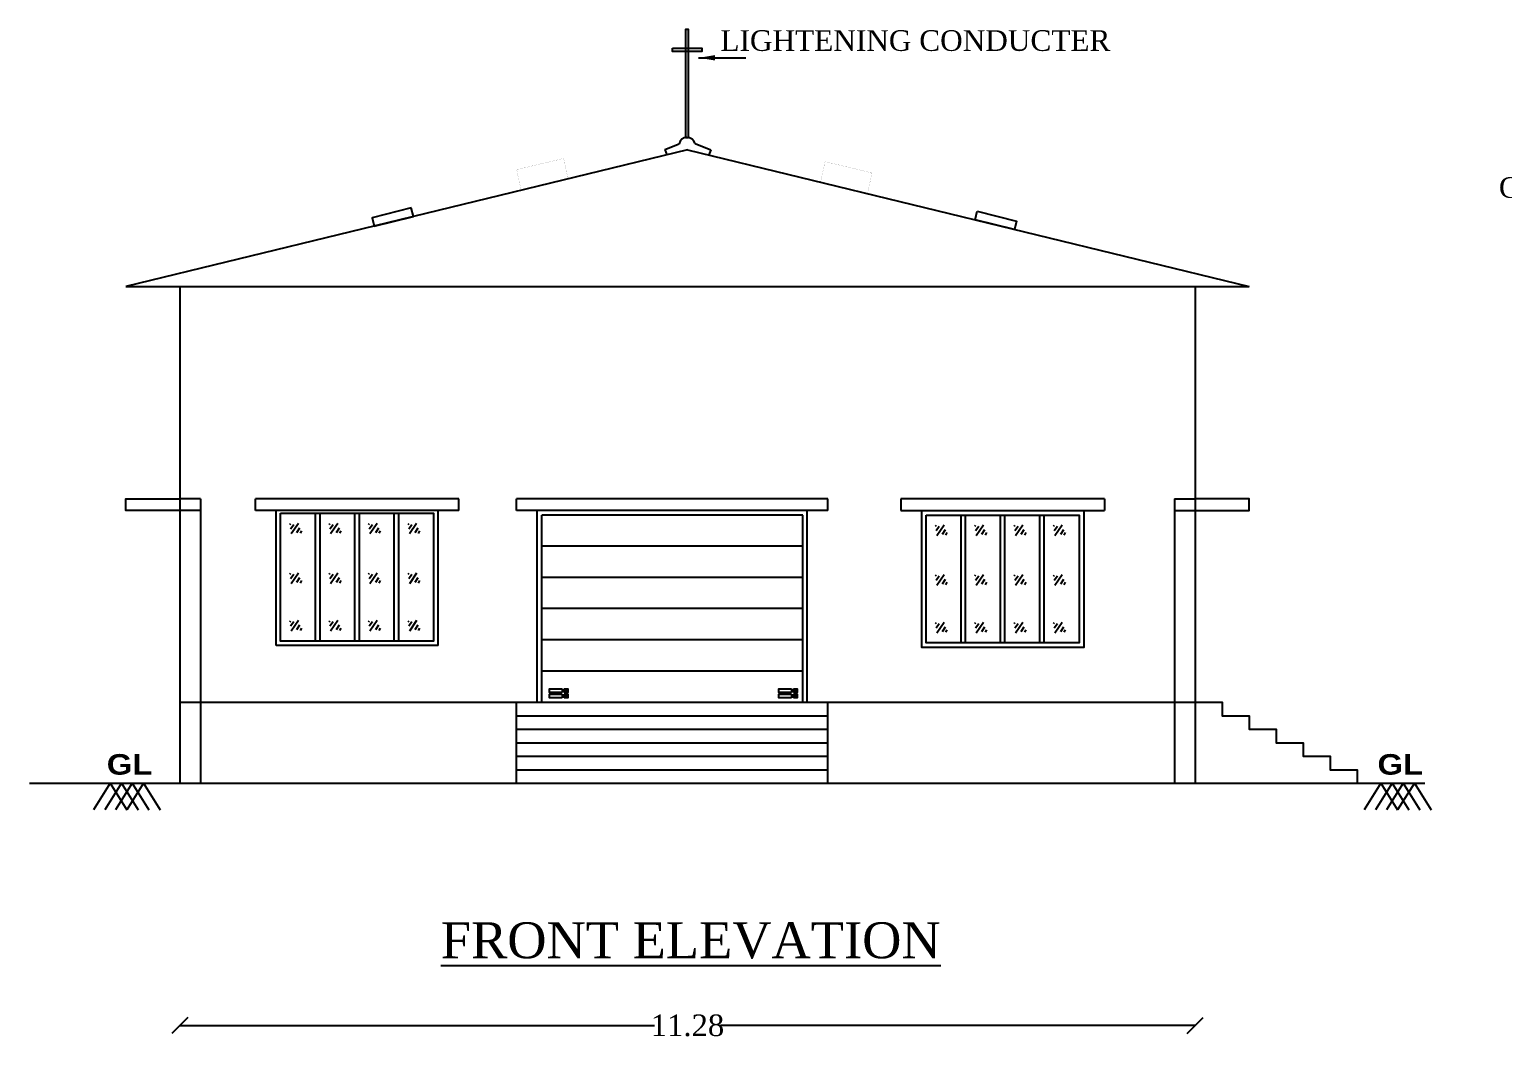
# Model space of a CAD drawing. Header units: metres. Extents: x 10791 to 12491, y -3081 to -2476.
# Drawn here: x 12423.12 to 12439.5, y -3058.05 to -3046.79 of the extents above; entities that cross this region are included whole.
import ezdxf
from ezdxf.enums import TextEntityAlignment as Align

# ---------------------------------------------------------------- set-up
doc = ezdxf.new("R2010")
doc.units = ezdxf.units.M
doc.header["$LTSCALE"] = 0.5
doc.header["$MEASUREMENT"] = 0
doc.header["$PDMODE"] = 35
doc.styles.get("Standard").update_dxf_attribs({"font": ''})
doc.styles.add('STYLE2', font='times.ttf')
doc.styles.get('Standard').set_extended_font_data('Arial Black')
doc.dimstyles.get("Standard").update_dxf_attribs({"dimtxt": 0.23, "dimasz": 0.18, "dimexe": 0.18, "dimexo": 0.0625, "dimgap": 0.09, "dimtad": 0, "dimtih": 1, "dimtoh": 1, "dimzin": 0, "dimdsep": 46, "dimtxsty": 'Standard', "dimblk": 'OBLIQUE', "dimcen": 0.09, "dimse1": 1, "dimse2": 1, "dimclrd": 1, "dimclrt": 3, "dimadec": 0, "dimazin": 0, "dimtfac": 1, "dimtofl": 0, "dimtmove": 0, "dimatfit": 3, "dimfxl": 0, "dimtolj": 1, "dimtzin": 0, "dimarcsym": 0})

# ---------------------------------------------------------------- blocks, each defined once
blk = doc.blocks.new('_Oblique')
at = {"color": 0, "linetype": 'ByBlock', "lineweight": -2}
blk.add_line((-0.5, -0.5), (0.5, 0.5), dxfattribs=at)
blk = doc.blocks.new('*D68')
at = {"color": 1, "lineweight": -2, "ltscale": 2}
for p, q in [((12424.789, -3057.861), (12430.061, -3057.861)), ((12436.069, -3057.861), (12430.797, -3057.861))]:
    blk.add_line(p, q, dxfattribs=at)
at = {"layer": 'Defpoints', "color": 0, "lineweight": 25, "ltscale": 2}
for p in [(12436.069, -3057.861), (12424.789, -3060.408), (12436.069, -3060.408)]:
    blk.add_point(p, dxfattribs=at)
at = {"color": 1, "lineweight": -2, "ltscale": 2, "xscale": 0.18, "yscale": 0.18, "zscale": 0.18, "rotation": 180}
blk.add_blockref('_Oblique', (12424.789, -3057.861), dxfattribs=at)
at = {"color": 1, "lineweight": -2, "ltscale": 2, "xscale": 0.18, "yscale": 0.18, "zscale": 0.18}
blk.add_blockref('_Oblique', (12436.069, -3057.861), dxfattribs=at)
at = {"color": 3, "lineweight": 25, "ltscale": 2, "insert": (12430.429, -3057.861), "char_height": 0.24, "attachment_point": 5, "style": 'STYLE2'}
blk.add_mtext('\\A1;11.28', dxfattribs=at)

msp = doc.modelspace()

# ---------------------------------------------------------------- hatches: boundary and pattern name
at = {"lineweight": 25, "ltscale": 2}
h = msp.add_hatch(dxfattribs=at)
h.set_pattern_fill('ANSI33', color=256, scale=2, angle=45, style=0)
h.set_pattern_definition([(90, (-9.2724, 49.76154), (-0.5, 1e-16), []), (90, (-9.0224, 50.01154), (-0.5, 1e-16), [0.25, -0.125])])
edge = h.paths.add_edge_path()
edge.add_line((12430.429, -3048.128), (12424.189, -3049.648))
edge = h.paths.add_edge_path()
edge.add_line((12430.429, -3048.128), (12436.669, -3049.648))
edge = h.paths.add_edge_path()
edge.add_line((12424.189, -3049.648), (12436.669, -3049.648))

# ---------------------------------------------------------------- linework, layer by layer
at = {"color": 1, "lineweight": 25, "ltscale": 2}
for p, q in [((12430.429, -3048.128), (12424.189, -3049.648)), ((12430.429, -3048.128), (12436.669, -3049.648)), ((12424.189, -3049.648), (12424.789, -3049.648)), ((12424.189, -3049.648), (12436.669, -3049.648)), ((12436.069, -3049.648), (12436.669, -3049.648)), ((12424.789, -3054.268), (12436.069, -3054.268)), ((12429.1, -3054.119), (12429.057, -3054.161)), ((12429.057, -3054.119), (12429.1, -3054.161)), ((12429.1, -3054.178), (12429.057, -3054.219)), ((12429.057, -3054.178), (12429.1, -3054.219)), ((12431.649, -3054.119), (12431.606, -3054.161)), ((12431.606, -3054.119), (12431.649, -3054.161)), ((12431.649, -3054.178), (12431.606, -3054.219)), ((12431.606, -3054.178), (12431.649, -3054.219)), ((12423.118, -3055.168), (12438.623, -3055.168))]:
    msp.add_line(p, q, dxfattribs=at)
at = {"lineweight": 25}
for p, q in [((12430.176, -3048.126), (12430.335, -3048.062)), ((12430.513, -3048.059), (12430.689, -3048.128))]:
    msp.add_line(p, q, dxfattribs=at)
at = {"lineweight": 25, "ltscale": 2}
for p, q in [((12430.176, -3048.126), (12430.2, -3048.184)), ((12430.689, -3048.128), (12430.666, -3048.186))]:
    msp.add_line(p, q, dxfattribs=at)
at = {"color": 4, "lineweight": 25, "ltscale": 2}
for p, q in [((12424.789, -3049.648), (12424.789, -3055.168)), ((12436.069, -3049.648), (12436.069, -3055.168)), ((12425.019, -3052.008), (12424.789, -3052.008)), ((12425.019, -3052.008), (12425.019, -3055.168)), ((12428.759, -3054.268), (12428.759, -3052.138)), ((12431.989, -3052.138), (12428.759, -3052.138)), ((12431.759, -3054.268), (12431.759, -3052.138)), ((12435.839, -3052.008), (12435.839, -3055.168)), ((12435.839, -3052.008), (12436.069, -3052.008)), ((12426.018, -3052.285), (12426.009, -3052.296)), ((12426.055, -3052.295), (12426.018, -3052.343)), ((12426.107, -3052.28), (12426.026, -3052.398)), ((12426.456, -3052.285), (12426.447, -3052.296)), ((12426.492, -3052.295), (12426.456, -3052.343)), ((12426.544, -3052.28), (12426.464, -3052.398)), ((12426.893, -3052.285), (12426.884, -3052.296)), ((12426.93, -3052.295), (12426.893, -3052.343)), ((12426.982, -3052.28), (12426.901, -3052.398)), ((12427.331, -3052.285), (12427.322, -3052.296)), ((12427.367, -3052.295), (12427.331, -3052.343)), ((12427.419, -3052.28), (12427.339, -3052.398)), ((12428.809, -3054.268), (12428.809, -3052.188)), ((12431.709, -3052.188), (12428.809, -3052.188)), ((12431.709, -3054.268), (12431.709, -3052.188)), ((12433.191, -3052.305), (12433.182, -3052.316)), ((12433.227, -3052.315), (12433.191, -3052.363)), ((12433.279, -3052.3), (12433.199, -3052.418)), ((12433.629, -3052.305), (12433.62, -3052.316)), ((12433.665, -3052.315), (12433.629, -3052.363)), ((12433.717, -3052.3), (12433.637, -3052.418)), ((12434.066, -3052.305), (12434.057, -3052.316)), ((12434.102, -3052.315), (12434.066, -3052.363)), ((12434.154, -3052.3), (12434.074, -3052.418)), ((12434.504, -3052.305), (12434.495, -3052.316)), ((12434.54, -3052.315), (12434.504, -3052.363)), ((12434.592, -3052.3), (12434.512, -3052.418)), ((12426.119, -3052.332), (12426.086, -3052.384)), ((12426.14, -3052.362), (12426.124, -3052.39)), ((12426.557, -3052.332), (12426.524, -3052.384)), ((12426.578, -3052.362), (12426.562, -3052.39)), ((12426.994, -3052.332), (12426.961, -3052.384)), ((12427.015, -3052.362), (12426.999, -3052.39)), ((12427.432, -3052.332), (12427.399, -3052.384)), ((12427.453, -3052.362), (12427.437, -3052.391)), ((12433.292, -3052.352), (12433.259, -3052.404)), ((12433.312, -3052.382), (12433.297, -3052.41)), ((12433.73, -3052.352), (12433.697, -3052.404)), ((12433.75, -3052.382), (12433.735, -3052.41)), ((12434.167, -3052.352), (12434.134, -3052.404)), ((12434.187, -3052.382), (12434.172, -3052.41)), ((12434.605, -3052.352), (12434.572, -3052.404)), ((12434.625, -3052.382), (12434.61, -3052.411)), ((12431.709, -3052.535), (12428.809, -3052.535)), ((12426.018, -3052.837), (12426.009, -3052.848)), ((12426.055, -3052.847), (12426.018, -3052.896)), ((12426.107, -3052.833), (12426.026, -3052.951)), ((12426.119, -3052.885), (12426.086, -3052.937)), ((12426.14, -3052.915), (12426.124, -3052.943)), ((12426.456, -3052.837), (12426.447, -3052.848)), ((12426.492, -3052.847), (12426.456, -3052.896)), ((12426.544, -3052.833), (12426.464, -3052.951)), ((12426.557, -3052.885), (12426.524, -3052.937)), ((12426.578, -3052.915), (12426.562, -3052.943)), ((12426.893, -3052.837), (12426.884, -3052.848)), ((12426.93, -3052.847), (12426.893, -3052.896)), ((12426.982, -3052.833), (12426.901, -3052.951)), ((12426.994, -3052.885), (12426.961, -3052.937)), ((12427.015, -3052.915), (12426.999, -3052.943)), ((12427.331, -3052.838), (12427.322, -3052.849)), ((12427.367, -3052.847), (12427.331, -3052.896)), ((12427.419, -3052.833), (12427.339, -3052.951)), ((12427.432, -3052.885), (12427.399, -3052.937)), ((12427.453, -3052.915), (12427.437, -3052.943)), ((12431.709, -3052.882), (12428.809, -3052.882)), ((12433.191, -3052.857), (12433.182, -3052.868)), ((12433.227, -3052.867), (12433.191, -3052.916)), ((12433.279, -3052.853), (12433.199, -3052.971)), ((12433.292, -3052.905), (12433.259, -3052.957)), ((12433.312, -3052.935), (12433.297, -3052.963)), ((12433.629, -3052.857), (12433.62, -3052.868)), ((12433.665, -3052.867), (12433.629, -3052.916)), ((12433.717, -3052.853), (12433.637, -3052.971)), ((12433.73, -3052.905), (12433.697, -3052.957)), ((12433.75, -3052.935), (12433.735, -3052.963)), ((12434.066, -3052.857), (12434.057, -3052.868)), ((12434.102, -3052.867), (12434.066, -3052.916)), ((12434.154, -3052.853), (12434.074, -3052.971)), ((12434.167, -3052.905), (12434.134, -3052.957)), ((12434.187, -3052.935), (12434.172, -3052.963)), ((12434.504, -3052.858), (12434.495, -3052.869)), ((12434.54, -3052.867), (12434.504, -3052.916)), ((12434.592, -3052.853), (12434.512, -3052.971)), ((12434.605, -3052.905), (12434.572, -3052.957)), ((12434.625, -3052.935), (12434.61, -3052.963)), ((12431.709, -3053.228), (12428.809, -3053.228)), ((12426.018, -3053.366), (12426.009, -3053.377)), ((12426.055, -3053.375), (12426.018, -3053.424)), ((12426.107, -3053.361), (12426.026, -3053.479)), ((12426.119, -3053.413), (12426.086, -3053.465)), ((12426.14, -3053.443), (12426.124, -3053.471)), ((12426.456, -3053.366), (12426.447, -3053.377)), ((12426.492, -3053.375), (12426.456, -3053.424)), ((12426.544, -3053.361), (12426.464, -3053.479)), ((12426.557, -3053.413), (12426.524, -3053.465)), ((12426.578, -3053.443), (12426.562, -3053.471)), ((12426.893, -3053.366), (12426.884, -3053.377)), ((12426.93, -3053.375), (12426.893, -3053.424)), ((12426.982, -3053.361), (12426.901, -3053.479)), ((12426.994, -3053.413), (12426.961, -3053.465)), ((12427.015, -3053.443), (12426.999, -3053.471)), ((12427.331, -3053.366), (12427.322, -3053.377)), ((12427.367, -3053.375), (12427.331, -3053.424)), ((12427.419, -3053.361), (12427.339, -3053.479)), ((12427.432, -3053.413), (12427.399, -3053.465)), ((12427.453, -3053.443), (12427.437, -3053.471)), ((12433.191, -3053.386), (12433.182, -3053.397)), ((12433.227, -3053.395), (12433.191, -3053.444)), ((12433.279, -3053.381), (12433.199, -3053.499)), ((12433.292, -3053.433), (12433.259, -3053.485)), ((12433.312, -3053.463), (12433.297, -3053.491)), ((12433.629, -3053.386), (12433.62, -3053.397)), ((12433.665, -3053.395), (12433.629, -3053.444)), ((12433.717, -3053.381), (12433.637, -3053.499)), ((12433.73, -3053.433), (12433.697, -3053.485)), ((12433.75, -3053.463), (12433.735, -3053.491)), ((12434.066, -3053.386), (12434.057, -3053.397)), ((12434.102, -3053.395), (12434.066, -3053.444)), ((12434.154, -3053.381), (12434.074, -3053.499)), ((12434.167, -3053.433), (12434.134, -3053.485)), ((12434.187, -3053.463), (12434.172, -3053.491)), ((12434.504, -3053.386), (12434.495, -3053.397)), ((12434.54, -3053.395), (12434.504, -3053.444)), ((12434.592, -3053.381), (12434.512, -3053.499)), ((12434.605, -3053.433), (12434.572, -3053.485)), ((12434.625, -3053.463), (12434.61, -3053.491)), ((12431.709, -3053.575), (12428.809, -3053.575)), ((12431.709, -3053.922), (12428.809, -3053.922)), ((12428.529, -3055.168), (12428.529, -3054.268)), ((12429.037, -3054.119), (12429.037, -3054.161)), ((12429.037, -3054.178), (12429.037, -3054.219)), ((12429.057, -3054.119), (12429.057, -3054.161)), ((12429.057, -3054.178), (12429.057, -3054.219)), ((12431.586, -3054.119), (12431.586, -3054.161)), ((12431.586, -3054.178), (12431.586, -3054.219)), ((12431.606, -3054.119), (12431.606, -3054.161)), ((12431.606, -3054.178), (12431.606, -3054.219)), ((12431.989, -3055.168), (12431.989, -3054.268)), ((12428.529, -3054.418), (12431.989, -3054.418)), ((12428.529, -3054.568), (12431.989, -3054.568)), ((12428.529, -3054.718), (12431.989, -3054.718)), ((12428.529, -3054.868), (12431.989, -3054.868)), ((12428.529, -3055.018), (12431.989, -3055.018)), ((12428.529, -3055.168), (12431.989, -3055.168))]:
    msp.add_line(p, q, dxfattribs=at)
at = {"linetype": 'ByBlock', "lineweight": -2, "ltscale": 2}
for p, q in [((12425.628, -3052.138), (12425.628, -3052.008)), ((12427.888, -3052.008), (12425.628, -3052.008)), ((12427.888, -3052.138), (12425.628, -3052.138)), ((12425.858, -3053.638), (12425.858, -3052.138)), ((12427.658, -3052.138), (12425.858, -3052.138)), ((12427.658, -3053.638), (12427.658, -3052.138)), ((12427.888, -3052.138), (12427.888, -3052.008)), ((12428.529, -3052.138), (12428.529, -3052.008)), ((12431.989, -3052.008), (12428.529, -3052.008)), ((12431.989, -3052.138), (12428.529, -3052.138)), ((12431.989, -3052.138), (12431.989, -3052.008)), ((12435.061, -3052.008), (12432.801, -3052.008)), ((12432.801, -3052.008), (12432.801, -3052.138)), ((12432.801, -3052.138), (12433.031, -3052.138)), ((12434.831, -3052.138), (12435.061, -3052.138)), ((12435.061, -3052.008), (12435.061, -3052.138)), ((12426.296, -3053.588), (12426.296, -3052.168)), ((12426.346, -3053.588), (12426.346, -3052.168)), ((12426.733, -3053.588), (12426.733, -3052.168)), ((12426.783, -3053.588), (12426.783, -3052.168)), ((12427.171, -3053.588), (12427.171, -3052.168)), ((12427.221, -3053.588), (12427.221, -3052.168)), ((12433.468, -3053.608), (12433.468, -3052.188)), ((12433.518, -3053.608), (12433.518, -3052.188)), ((12433.906, -3053.608), (12433.906, -3052.188)), ((12433.956, -3053.608), (12433.956, -3052.188)), ((12434.343, -3053.608), (12434.343, -3052.188)), ((12434.393, -3053.608), (12434.393, -3052.188))]:
    msp.add_line(p, q, dxfattribs=at)
at = {"color": 7, "linetype": 'ByBlock', "lineweight": -2, "ltscale": 2}
msp.add_line((12427.658, -3053.638), (12425.858, -3053.638), dxfattribs=at)
at = {"color": 3, "lineweight": 25}
for p, q in [((12424.014, -3055.168), (12423.829, -3055.465)), ((12424.14, -3055.168), (12423.955, -3055.465)), ((12424.014, -3055.168), (12424.199, -3055.465)), ((12424.26, -3055.168), (12424.074, -3055.465)), ((12424.14, -3055.168), (12424.325, -3055.465)), ((12424.386, -3055.168), (12424.2, -3055.465)), ((12424.26, -3055.168), (12424.445, -3055.465)), ((12424.386, -3055.168), (12424.571, -3055.465)), ((12438.133, -3055.168), (12437.948, -3055.465)), ((12438.259, -3055.168), (12438.074, -3055.465)), ((12438.133, -3055.168), (12438.318, -3055.465)), ((12438.379, -3055.168), (12438.194, -3055.465)), ((12438.259, -3055.168), (12438.444, -3055.465)), ((12438.505, -3055.168), (12438.319, -3055.465)), ((12438.379, -3055.168), (12438.564, -3055.465)), ((12438.505, -3055.168), (12438.69, -3055.465))]:
    msp.add_line(p, q, dxfattribs=at)
at = {"color": 4}
for points in [[(12430.407, -3047.991), (12430.441, -3047.991), (12430.441, -3046.791), (12430.407, -3046.791)], [(12430.264, -3047), (12430.589, -3047), (12430.589, -3047.035), (12430.264, -3047.035)]]:
    msp.add_lwpolyline(points, close=True, dxfattribs=at)
at = {"color": 95, "lineweight": 25, "ltscale": 2, "const_width": 0.001}
for points in [[(12428.531, -3048.349), (12428.581, -3048.579), (12429.102, -3048.452), (12429.053, -3048.224)], [(12432.479, -3048.385), (12432.429, -3048.615), (12431.908, -3048.488), (12431.957, -3048.26)]]:
    msp.add_lwpolyline(points, close=True, dxfattribs=at)
at = {"color": 7, "lineweight": 25, "ltscale": 0.25}
for points in [[(12427.36, -3048.773), (12426.924, -3048.884), (12426.947, -3048.976), (12427.385, -3048.87)], [(12433.649, -3048.81), (12434.086, -3048.92), (12434.062, -3049.013), (12433.625, -3048.907)]]:
    msp.add_lwpolyline(points, close=True, dxfattribs=at)
at = {"linetype": 'ByBlock', "lineweight": -2, "ltscale": 2}
for points in [[(12425.019, -3052.138), (12424.189, -3052.138), (12424.189, -3052.008), (12424.789, -3052.008)], [(12435.839, -3052.138), (12436.669, -3052.138), (12436.669, -3052.008), (12436.069, -3052.008)]]:
    msp.add_lwpolyline(points, dxfattribs=at)
for points in [[(12433.031, -3052.138), (12434.831, -3052.138), (12434.831, -3053.658), (12433.031, -3053.658)], [(12425.908, -3052.168), (12427.608, -3052.168), (12427.608, -3053.588), (12425.908, -3053.588)], [(12433.081, -3052.188), (12434.781, -3052.188), (12434.781, -3053.608), (12433.081, -3053.608)]]:
    msp.add_lwpolyline(points, close=True, dxfattribs=at)
at = {"color": 4, "lineweight": 25, "ltscale": 2}
for points in [[(12429.037, -3054.161), (12428.894, -3054.161), (12428.894, -3054.119), (12429.037, -3054.119)], [(12429.037, -3054.219), (12428.894, -3054.219), (12428.894, -3054.178), (12429.037, -3054.178)], [(12429.057, -3054.119), (12429.1, -3054.119), (12429.1, -3054.161), (12429.057, -3054.161)], [(12429.057, -3054.178), (12429.1, -3054.178), (12429.1, -3054.219), (12429.057, -3054.219)], [(12431.586, -3054.161), (12431.443, -3054.161), (12431.443, -3054.119), (12431.586, -3054.119)], [(12431.586, -3054.219), (12431.443, -3054.219), (12431.443, -3054.178), (12431.586, -3054.178)], [(12431.606, -3054.119), (12431.649, -3054.119), (12431.649, -3054.161), (12431.606, -3054.161)], [(12431.606, -3054.178), (12431.649, -3054.178), (12431.649, -3054.219), (12431.606, -3054.219)], [(12436.069, -3054.268), (12436.369, -3054.268), (12436.369, -3054.418), (12436.669, -3054.418), (12436.669, -3054.568), (12436.969, -3054.568), (12436.969, -3054.718), (12437.269, -3054.718), (12437.269, -3054.868), (12437.569, -3054.868), (12437.569, -3055.018), (12437.869, -3055.018), (12437.869, -3055.168)]]:
    msp.add_lwpolyline(points, dxfattribs=at)
at = {"lineweight": 25, "ltscale": 2}
msp.add_arc((12430.424, -3048.083), 0.0918, 15.1741, 166.8242, dxfattribs=at)

# ---------------------------------------------------------------- texts
at = {"color": 2, "lineweight": 25, "ltscale": 0.5, "style": 'STYLE2'}
msp.add_text('LIGHTENING CONDUCTER', height=0.23, dxfattribs=at).set_placement((12432.961, -3047.029), align=Align.CENTER)
msp.add_text('GALVALUME SHEET', height=0.23, dxfattribs=at).set_placement((12439.444, -3048.662))
at = {"color": 1}
for p in [(12424.23, -3055.073), (12438.349, -3055.073)]:
    msp.add_text('GL', height=0.2284, dxfattribs=at).set_placement(p, align=Align.CENTER)
at = {"color": 4, "style": 'STYLE2'}
msp.add_text('%%UFRONT ELEVATION', height=0.4, dxfattribs=at).set_placement((12430.465, -3057.113), align=Align.CENTER)

# ---------------------------------------------------------------- dimensions: what is measured, and where the dimension line sits
at = {"color": 4, "lineweight": 25, "ltscale": 2}
dim = msp.add_linear_dim(base=(12436.069, -3057.861), p1=(12424.789, -3060.408), p2=(12436.069, -3060.408), dimstyle='Standard', override={"dimtxt": 0.24, "dimgap": 0, "dimtxsty": 'STYLE2'}, dxfattribs=at)
dim.commit()
dim.dimension.update_dxf_attribs({"geometry": '*D68', "text_midpoint": (12430.429, -3057.861)})

# ---------------------------------------------------------------- leaders
at = {"color": 4}
msp.add_leader([(12430.553, -3047.106), (12431.079, -3047.106)], dimstyle='Standard', override={"dimtxt": 0.25, "dimgap": 0, "dimtad": 0}, dxfattribs=at)

doc.saveas('drawing.dxf')
